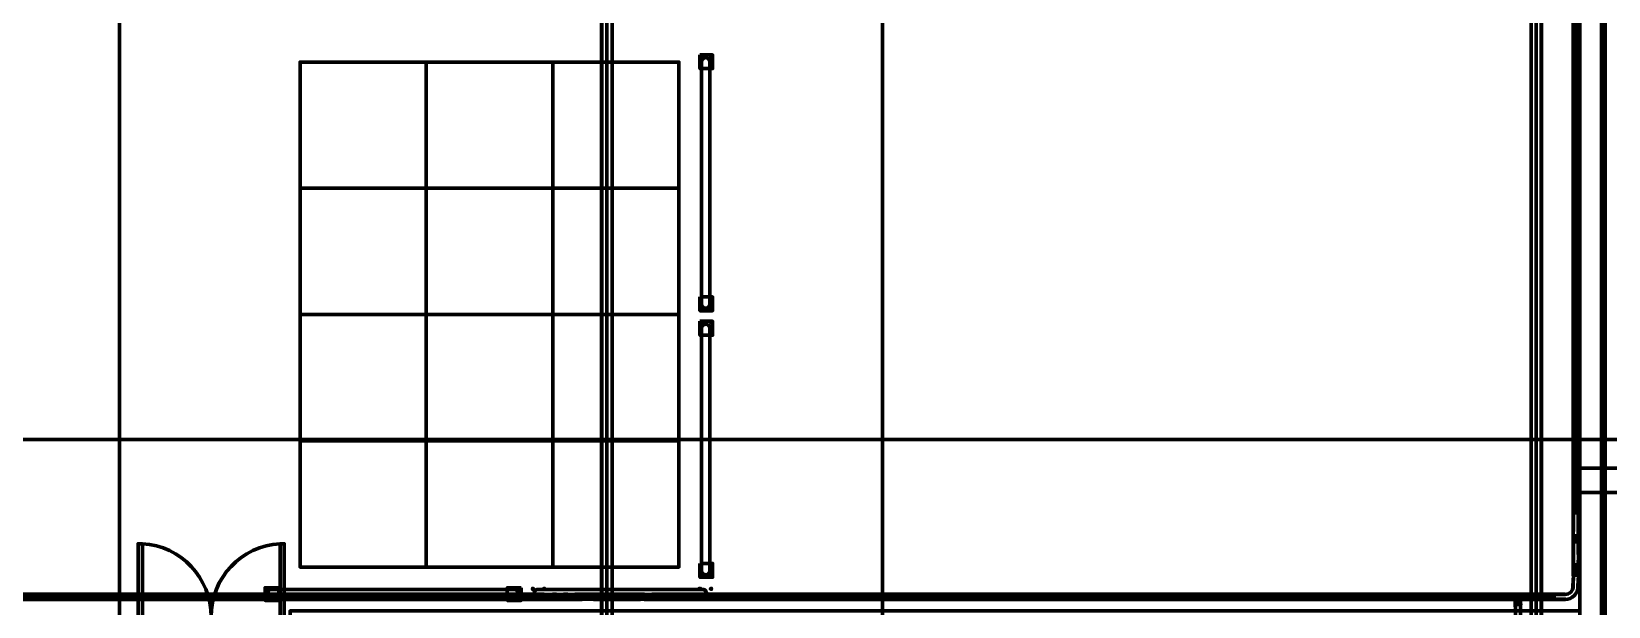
# Model space of a CAD drawing. Extents: x 0 to 1153, y 0 to 816.
# Drawn here: x 767.8 to 864.7, y 425.2 to 460.5 of the extents above; entities that cross this region are included whole.
import ezdxf

# ---------------------------------------------------------------- set-up
doc = ezdxf.new("R2010")
doc.units = 0
doc.header["$MEASUREMENT"] = 0
for name, color, linetype in [('Arch', 7, 'Continuous'), ('Electrical', 7, 'Continuous'), ('Hatch', 7, 'Continuous'), ('PIPE', 7, 'Continuous')]:
    doc.layers.add(name, color=color, linetype=linetype)

msp = doc.modelspace()

# ---------------------------------------------------------------- linework, layer by layer
at = {"layer": 'Arch', "color": 11, "linetype": 'Continuous', "lineweight": 211}
for p, q in [((773.187, 361.77), (773.187, 717.391)), ((820.071, 361.77), (820.071, 717.391)), ((917.988, 435.451), (110.871, 435.451))]:
    msp.add_line(p, q, dxfattribs=at)
for points in [[(783.664, 424.91), (862.923, 424.91), (862.923, 588.148), (862.923, 389.625), (862.923, 423.418), (862.923, 424.91), (783.664, 424.91), (783.664, 423.418)], [(792.035, 450.882), (784.278, 450.882), (784.278, 458.639), (792.035, 458.639), (792.035, 450.882), (799.804, 450.882), (799.804, 458.639), (807.561, 458.639), (807.561, 450.882), (799.804, 450.882), (799.804, 458.639), (792.035, 458.639), (792.035, 450.882), (792.035, 443.124), (784.278, 443.124), (792.035, 443.124), (792.035, 435.367), (784.278, 435.367), (792.035, 435.367), (792.035, 427.598), (784.278, 427.598), (784.278, 435.367), (784.278, 443.124), (784.278, 450.882), (792.035, 450.882), (799.804, 450.882), (799.804, 443.124), (792.035, 443.124)], [(808.852, 459.084), (809.625, 459.084), (809.625, 458.237), (808.852, 458.237)], [(808.948, 458.647), (808.952, 458.703), (808.968, 458.755), (808.994, 458.803), (809.03, 458.845), (809.075, 458.878), (809.126, 458.901), (809.18, 458.913), (809.234, 458.913), (809.288, 458.901), (809.339, 458.878), (809.384, 458.845), (809.42, 458.803), (809.446, 458.755), (809.462, 458.703), (809.466, 458.65), (809.462, 443.717), (809.446, 443.664), (809.42, 443.616), (809.384, 443.575), (809.339, 443.541), (809.288, 443.518), (809.234, 443.507), (809.18, 443.507), (809.126, 443.518), (809.075, 443.541), (809.03, 443.575), (808.994, 443.616), (808.968, 443.664), (808.952, 443.717), (808.948, 443.749)], [(799.804, 435.367), (792.035, 435.367), (792.035, 443.124), (799.804, 443.124), (807.561, 443.124), (807.561, 450.882), (799.804, 450.882), (799.804, 443.124), (799.804, 435.367), (799.804, 427.598), (792.035, 427.598), (792.035, 435.367), (799.804, 435.367), (807.561, 435.367), (807.561, 443.124), (799.804, 443.124), (799.804, 435.367), (807.561, 435.367), (807.561, 427.598), (799.804, 427.598)], [(808.852, 444.204), (809.625, 444.204), (809.625, 443.357), (808.852, 443.357)], [(809.466, 443.773), (809.462, 443.717)], [(808.852, 442.711), (809.625, 442.711), (809.625, 441.854), (808.852, 441.854)], [(808.948, 442.264), (808.952, 442.32), (808.968, 442.372), (808.994, 442.42), (809.03, 442.462), (809.075, 442.495), (809.126, 442.518), (809.18, 442.53), (809.234, 442.53), (809.288, 442.518), (809.339, 442.495), (809.384, 442.462), (809.42, 442.42), (809.446, 442.372), (809.462, 442.32), (809.462, 427.334), (809.446, 427.281), (809.42, 427.233), (809.384, 427.192), (809.339, 427.158), (809.288, 427.135), (809.234, 427.124), (809.18, 427.124), (809.126, 427.135), (809.075, 427.158), (809.03, 427.192), (808.994, 427.233), (808.968, 427.281), (808.948, 427.376)], [(862.923, 390.377), (864.404, 390.377), (864.404, 432.181), (864.404, 390.377), (862.923, 390.377), (862.923, 432.181)], [(808.852, 427.821), (809.625, 427.821), (809.625, 426.974), (808.852, 426.974)], [(809.466, 427.39), (809.462, 427.334)], [(782.976, 426.328), (782.976, 425.556), (782.13, 425.556), (782.13, 426.328)], [(797.867, 426.328), (797.867, 425.556), (797.01, 425.556), (797.01, 426.328)], [(808.998, 426.233), (809.053, 426.229), (809.106, 426.213), (809.154, 426.187), (809.196, 426.151), (809.229, 426.106), (809.252, 426.055), (809.264, 426.001), (809.264, 425.947), (809.252, 425.893), (809.229, 425.842), (809.196, 425.797), (809.154, 425.761), (809.106, 425.735), (809.053, 425.719), (798.876, 425.717), (798.822, 425.73), (798.773, 425.754), (798.729, 425.787), (798.694, 425.83), (798.668, 425.88), (798.653, 425.933), (798.65, 425.988), (798.659, 426.042), (798.679, 426.094), (798.711, 426.14), (798.75, 426.179), (798.797, 426.207), (798.848, 426.226), (798.915, 426.223)]]:
    msp.add_lwpolyline(points, close=True, dxfattribs=at)
for points in [[(864.404, 588.148), (864.404, 389.625), (864.404, 588.148), (864.404, 433.673), (862.923, 433.673), (862.923, 432.181), (903.213, 432.181), (864.404, 432.181), (864.404, 433.673), (864.404, 432.181), (862.923, 432.181), (862.923, 433.673), (904.695, 433.673), (864.404, 433.673), (890.281, 433.673), (890.281, 432.181)], [(870.881, 432.181), (870.881, 433.673), (870.881, 432.181), (890.281, 432.181), (870.881, 432.181), (890.281, 432.181), (890.281, 433.673), (870.881, 433.673), (890.281, 433.673), (864.404, 433.673), (864.404, 588.148)], [(774.584, 429.038), (774.584, 424.55), (773.97, 424.55), (773.97, 424.487)], [(782.314, 426.106), (782.357, 426.161), (782.412, 426.201), (782.463, 426.222), (782.517, 426.232), (782.531, 426.233)]]:
    msp.add_lwpolyline(points, dxfattribs=at)
for points in [[(783.05, 429.038), (783.304, 429.038), (783.304, 424.55), (783.05, 424.55), (783.05, 429.038, 0.397442), (778.806, 424.556, 0.397446), (774.584, 429.038), (774.319, 429.038), (774.319, 424.55), (774.319, 424.275), (774.382, 424.275), (774.382, 424.053), (774.319, 424.053), (774.319, 423.788), (773.97, 423.788), (774.002, 423.841)], [(782.545, 425.715), (782.489, 425.719), (782.437, 425.735), (782.378, 425.769), (782.314, 425.842), (782.378, 425.769), (782.437, 425.735), (782.489, 425.719), (782.545, 425.715), (797.437, 425.715), (797.491, 425.725), (797.542, 425.747), (797.597, 425.787), (797.64, 425.842), (797.663, 425.893), (797.675, 425.947), (797.675, 426.001), (797.663, 426.055), (797.64, 426.106), (797.597, 426.161), (797.542, 426.201), (797.491, 426.222), (797.433, 426.223), (782.517, 426.232), (782.463, 426.222), (782.412, 426.201), (782.357, 426.161), (782.314, 426.105, 0.273375), (782.314, 425.842)]]:
    msp.add_lwpolyline(points, format="xyb", dxfattribs=at)
for centre, radius in [((808.921, 459.015), 0.037), ((809.546, 459.015), 0.037), ((808.921, 458.327), 0.0371), ((809.546, 458.327), 0.0371), ((808.921, 444.124), 0.0371), ((809.546, 444.124), 0.0371), ((808.921, 443.436), 0.037), ((809.546, 443.436), 0.037), ((808.921, 442.632), 0.037), ((808.921, 441.944), 0.037), ((809.546, 442.632), 0.037), ((809.546, 441.944), 0.037), ((808.921, 427.741), 0.037), ((809.546, 427.741), 0.037), ((808.921, 427.064), 0.037), ((809.546, 427.064), 0.037), ((782.209, 426.26), 0.0371), ((782.209, 425.635), 0.037), ((782.897, 426.26), 0.0371), ((782.897, 425.635), 0.037), ((797.089, 426.26), 0.0371), ((797.089, 425.635), 0.0371), ((797.777, 426.26), 0.0371), ((797.777, 425.635), 0.037), ((798.592, 426.26), 0.0371), ((798.592, 425.635), 0.0371), ((799.269, 426.26), 0.0371), ((799.269, 425.635), 0.037), ((808.847, 426.26), 0.0371), ((808.847, 425.635), 0.037), ((809.535, 426.26), 0.0371), ((809.535, 425.635), 0.037)]:
    msp.add_circle(centre, radius, dxfattribs=at)
msp.add_arc((797.417, 425.974), 0.259, 271.30117, 91.82129, dxfattribs=at)
at = {"layer": 'Electrical', "color": 5, "linetype": 'Continuous', "lineweight": 211}
msp.add_line((803.137, 393.509), (803.137, 531.463), dxfattribs=at)
for points in [[(802.83, 531.463), (802.83, 393.509), (802.809, 531.463), (803.455, 531.463), (802.83, 531.463), (803.455, 531.463), (802.809, 531.463), (802.809, 393.509), (803.455, 393.509), (802.83, 393.509), (803.455, 393.509), (802.809, 393.509)], [(803.455, 393.509), (803.455, 531.463), (803.455, 393.509), (803.455, 531.463)]]:
    msp.add_lwpolyline(points, close=True, dxfattribs=at)
at = {"layer": 'Hatch', "color": 5, "linetype": 'Continuous', "lineweight": 211}
for p, q in [((860.256, 396.007), (860.256, 630.036)), ((862.679, 430.932), (862.679, 623.993)), ((862.679, 429.07), (862.679, 429.44)), ((862.827, 428.995), (862.849, 428.995)), ((862.679, 427.101), (862.679, 427.747)), ((689.261, 425.768), (799.243, 425.768)), ((800.576, 425.768), (801.317, 425.768)), ((801.423, 425.916), (801.423, 425.937)), ((802.883, 425.768), (803.741, 425.768)), ((805.191, 425.63), (805.191, 425.609)), ((805.307, 425.768), (806.048, 425.768)), ((805.931, 425.916), (805.931, 425.937)), ((861.356, 425.768), (807.381, 425.768))]:
    msp.add_line(p, q, dxfattribs=at)
msp.add_lwpolyline([(855.768, 394.197), (857.144, 394.208), (854.392, 394.208), (853.99, 394.208), (852.731, 394.197), (853.99, 394.197), (857.726, 394.197), (857.726, 394.843), (858.774, 394.843), (858.774, 394.197), (858.774, 394.822), (858.774, 394.197), (858.774, 394.843), (859.446, 394.834, 0.414209), (859.949, 395.33), (859.938, 396.007), (860.584, 396.007), (860.584, 630.036)], format="xyb", dxfattribs=at)
for points in [[(859.938, 396.007), (859.938, 630.036), (859.938, 396.007), (859.938, 630.036), (859.938, 396.007), (860.563, 396.007), (859.938, 396.007), (860.584, 396.007)], [(862.849, 429.366), (862.827, 430.932), (862.849, 430.35), (862.827, 430.932), (862.849, 429.525), (862.52, 429.525), (862.52, 430.932), (862.849, 430.932), (862.542, 430.932), (862.52, 429.366), (862.52, 429.366), (862.542, 429.514), (862.849, 429.525), (862.827, 429.366), (862.827, 429.366), (862.849, 429.525), (862.849, 429.366), (862.827, 429.366), (862.827, 429.514), (862.542, 429.514), (862.542, 429.366), (862.542, 429.366), (862.52, 429.525), (862.52, 429.366), (862.52, 429.863), (862.542, 430.35), (862.542, 430.022), (862.52, 429.525), (862.849, 429.525), (862.849, 429.154), (862.52, 429.154), (862.52, 428.995), (862.52, 428.995), (862.542, 429.144), (862.52, 428.995), (862.542, 429.366), (862.542, 428.995), (862.542, 428.487), (862.52, 428.329), (862.52, 428.646), (862.52, 429.154), (862.542, 429.514), (862.542, 429.144), (862.827, 429.144), (862.827, 428.995), (862.827, 428.995), (862.849, 427.747), (862.52, 427.747), (862.52, 427.101), (862.542, 427.747), (862.542, 427.101), (862.52, 427.747), (862.827, 427.747), (862.827, 427.101), (862.849, 427.747), (862.849, 427.101), (862.52, 427.101), (862.849, 427.101), (862.52, 427.101), (862.849, 427.101), (862.849, 427.747), (862.52, 427.747), (862.827, 427.747), (862.849, 428.329), (862.849, 428.487), (862.849, 428.995), (862.827, 429.144), (862.827, 428.636), (862.849, 428.329), (862.849, 427.747), (862.827, 429.144), (862.849, 429.525), (862.849, 430.033), (862.827, 430.35), (862.827, 429.863), (862.827, 429.366), (862.849, 428.995)], [(862.827, 429.144), (862.542, 429.144), (862.542, 427.747), (862.52, 428.329), (862.52, 427.747), (862.542, 428.995), (862.542, 428.995), (862.52, 429.154), (862.827, 429.144), (862.849, 428.995)], [(689.261, 425.937), (689.261, 425.63), (799.243, 425.63), (689.261, 425.609), (799.243, 425.609), (689.261, 425.609), (689.261, 425.937), (799.243, 425.937), (689.261, 425.916), (799.243, 425.937), (799.243, 425.609), (799.243, 425.916), (689.261, 425.937), (689.261, 425.609)], [(799.243, 425.63), (799.825, 425.609), (799.243, 425.63), (800.693, 425.609), (800.693, 425.609), (800.46, 425.609), (800.47, 425.916), (800.46, 425.609), (799.243, 425.609), (799.243, 425.937)], [(800.693, 425.937), (799.243, 425.916), (799.825, 425.937), (799.243, 425.916), (800.46, 425.937)], [(801.423, 425.609), (802.883, 425.63), (801.211, 425.63), (801.423, 425.63), (801.423, 425.609), (801.211, 425.63), (801.211, 425.916), (801.423, 425.937), (801.201, 425.937), (801.211, 425.63), (801.211, 425.916), (801.423, 425.916), (802.883, 425.937), (802.883, 425.609), (802.883, 425.916), (802.301, 425.937), (801.836, 425.937), (801.423, 425.937), (801.201, 425.937), (801.211, 425.63), (801.423, 425.609), (800.46, 425.609), (800.47, 425.916), (800.693, 425.916), (800.693, 425.937), (800.47, 425.916), (800.693, 425.937), (801.423, 425.916), (800.693, 425.916), (800.28, 425.916), (799.825, 425.937), (800.047, 425.937), (800.47, 425.916), (800.47, 425.63), (800.693, 425.63), (800.693, 425.63), (800.46, 425.609), (800.693, 425.609), (800.28, 425.609), (799.825, 425.63), (800.058, 425.63), (800.47, 425.63), (801.201, 425.609), (801.613, 425.609), (802.301, 425.63), (801.836, 425.63), (801.423, 425.63), (800.693, 425.609)], [(805.931, 425.63), (806.143, 425.63), (806.143, 425.916), (805.931, 425.937), (806.154, 425.937), (806.154, 425.609), (805.931, 425.609), (806.143, 425.63), (806.143, 425.916), (805.931, 425.916), (805.931, 425.937), (806.143, 425.916), (807.381, 425.937), (805.931, 425.916), (806.344, 425.916), (806.799, 425.937), (806.566, 425.937), (806.154, 425.937), (806.143, 425.63), (805.931, 425.63), (807.381, 425.609), (806.154, 425.609), (805.423, 425.609), (805.423, 425.937), (805.191, 425.937), (805.413, 425.916), (805.191, 425.937), (805.931, 425.916), (805.191, 425.916), (804.778, 425.916), (804.323, 425.937), (805.011, 425.937), (805.423, 425.937), (806.143, 425.916), (805.413, 425.916), (805.413, 425.63), (805.191, 425.63), (805.191, 425.63), (803.741, 425.609), (803.741, 425.937), (802.883, 425.937), (803.741, 425.916), (802.883, 425.916), (803.741, 425.937), (803.741, 425.63), (802.883, 425.63), (803.741, 425.609), (802.883, 425.609), (802.883, 425.937), (802.301, 425.916), (801.624, 425.916), (801.201, 425.937), (800.47, 425.916), (801.201, 425.937), (802.883, 425.937), (802.883, 425.609), (803.741, 425.609), (803.741, 425.937), (803.741, 425.63), (804.323, 425.609), (804.778, 425.609), (805.191, 425.609), (805.413, 425.63), (805, 425.63), (804.323, 425.609), (803.741, 425.609), (805.413, 425.63), (806.143, 425.63), (806.556, 425.63), (806.799, 425.609), (806.344, 425.609), (805.931, 425.63), (805.191, 425.609)], [(805.413, 425.63), (805.413, 425.916), (803.741, 425.916), (804.323, 425.937), (803.741, 425.937), (805.191, 425.916), (805.423, 425.937), (805.413, 425.63), (805.191, 425.609)], [(861.356, 425.63), (862.034, 425.63), (861.356, 425.609), (862.034, 425.609), (861.356, 425.609), (861.356, 425.916), (807.381, 425.916), (861.356, 425.937), (807.381, 425.937), (861.356, 425.937), (861.356, 425.609), (807.381, 425.609), (861.356, 425.63), (807.381, 425.609), (807.381, 425.937), (807.381, 425.63), (861.356, 425.609), (861.356, 425.937)], [(862.034, 425.937), (861.356, 425.937), (862.034, 425.916), (861.356, 425.916)]]:
    msp.add_lwpolyline(points, close=True, dxfattribs=at)
for points in [[(860.563, 396.007), (860.563, 630.036), (860.563, 396.007)], [(860.584, 630.036), (860.584, 396.007)], [(862.52, 623.993), (862.52, 430.932), (862.52, 623.993), (862.542, 430.932), (862.52, 623.993)], [(862.849, 623.993), (862.827, 430.932), (862.849, 623.993), (862.849, 430.932), (862.542, 430.932), (862.52, 430.35), (862.52, 430.932), (862.849, 430.932), (862.849, 623.993)], [(802.301, 425.63), (802.883, 425.609), (802.301, 425.609)], [(806.799, 425.916), (807.381, 425.937), (806.799, 425.937)], [(806.799, 425.63), (807.381, 425.609), (806.799, 425.609)], [(807.381, 425.609), (807.381, 425.937), (807.381, 425.609)], [(858.986, 425.302), (858.986, 424.074), (858.986, 425.609), (858.986, 425.302), (858.986, 425.609), (859.293, 425.63), (859.293, 425.302), (859.293, 425.63), (858.964, 425.63), (858.986, 425.302), (859.293, 425.302), (859.293, 424.074)], [(859.293, 424.656), (859.293, 425.302), (858.964, 425.63), (859.293, 425.63), (859.293, 424.656)], [(859.293, 424.074), (859.293, 425.63), (858.964, 425.63), (858.986, 424.656), (858.986, 425.302), (859.293, 425.63), (859.293, 425.302)], [(858.964, 425.63), (858.964, 425.63), (858.964, 425.63)], [(859.271, 425.609), (859.271, 425.609), (859.271, 425.609)]]:
    msp.add_lwpolyline(points, dxfattribs=at)
for points in [[(862.827, 426.413), (862.849, 427.101), (862.817, 426.418, -0.414216), (862.028, 425.609, 0.414235), (862.827, 426.413), (862.849, 427.101), (862.817, 426.418, -0.414216), (862.028, 425.609, 0.414235)], [(862.52, 426.413), (862.542, 427.101), (862.509, 426.418, -0.414245), (862.028, 425.916, 0.414257), (862.52, 426.413), (862.542, 427.101), (862.509, 426.418, -0.414245), (862.028, 425.916, 0.414257)]]:
    msp.add_lwpolyline(points, format="xyb", close=True, dxfattribs=at)
for p in [(858.964, 425.63), (859.271, 425.609), (858.986, 425.302), (859.293, 425.302)]:
    msp.add_point(p, dxfattribs=at)
at = {"layer": 'PIPE', "color": 3, "linetype": 'Continuous', "lineweight": 211}
for points in [[(864.489, 627.052), (864.489, 393.531), (864.235, 393.531), (864.235, 393.446), (864.267, 393.531), (864.235, 627.052)], [(864.373, 627.052), (864.373, 393.531), (864.373, 627.052)], [(864.267, 450.649), (864.267, 450.808), (864.267, 450.649), (864.267, 450.808), (864.267, 450.649), (864.489, 450.649), (864.489, 450.808), (864.457, 450.649), (864.489, 450.808), (864.489, 450.649), (864.457, 450.808), (864.267, 450.808), (864.267, 450.649), (864.267, 450.808), (864.298, 450.723), (864.457, 450.723), (864.379, 450.682), (864.298, 450.723), (864.392, 450.769), (864.457, 450.723), (864.298, 450.723), (864.267, 450.808), (864.321, 450.818), (864.376, 450.828), (864.427, 450.809), (864.457, 450.723), (864.444, 450.663), (864.399, 450.633), (864.343, 450.631), (864.267, 450.649), (864.343, 450.631), (864.399, 450.633), (864.457, 450.723), (864.379, 450.682), (864.298, 450.723), (864.392, 450.769), (864.298, 450.723), (864.267, 450.649), (864.298, 450.723), (864.267, 450.808), (864.351, 450.827), (864.406, 450.821), (864.448, 450.788), (864.457, 450.723), (864.413, 450.639), (864.359, 450.628), (864.267, 450.649), (864.298, 450.723), (864.267, 450.649), (864.489, 450.649), (864.457, 450.774), (864.406, 450.821), (864.351, 450.827), (864.267, 450.808), (864.267, 450.649), (864.489, 450.649), (864.447, 450.808), (864.447, 450.649), (864.395, 450.69), (864.298, 450.723), (864.457, 450.723), (864.395, 450.767), (864.298, 450.723), (864.457, 450.723), (864.298, 450.723), (864.457, 450.723)], [(864.489, 450.808), (864.267, 450.808), (864.489, 450.808)], [(864.267, 426.328), (864.267, 426.487), (864.267, 426.328), (864.267, 426.487), (864.267, 426.328), (864.447, 426.328), (864.447, 426.487), (864.447, 426.328), (864.447, 426.487), (864.447, 426.328), (864.447, 426.487), (864.267, 426.487), (864.267, 426.328), (864.267, 426.487), (864.342, 426.378), (864.415, 426.418), (864.379, 426.372), (864.325, 426.396), (864.334, 426.452), (864.389, 426.461), (864.457, 426.413), (864.267, 426.418), (864.267, 426.487), (864.321, 426.508), (864.376, 426.519), (864.447, 426.487), (864.466, 426.402), (864.447, 426.328), (864.343, 426.321), (864.267, 426.328), (864.275, 426.379), (864.343, 426.321), (864.447, 426.328), (864.415, 426.418), (864.379, 426.372), (864.325, 426.396), (864.334, 426.452), (864.389, 426.461), (864.322, 426.433), (864.272, 426.387), (864.267, 426.487), (864.351, 426.518), (864.447, 426.487), (864.467, 426.427), (864.447, 426.328), (864.343, 426.321), (864.267, 426.328), (864.27, 426.394), (864.267, 426.328), (864.447, 426.328), (864.447, 426.487), (864.351, 426.518), (864.267, 426.487), (864.267, 426.328), (864.447, 426.328), (864.447, 426.487), (864.447, 426.328)], [(864.489, 426.487), (864.267, 426.487), (864.489, 426.487)], [(864.457, 426.402), (864.298, 426.402), (864.457, 426.402), (864.298, 426.402), (864.352, 426.464), (864.457, 426.402), (864.349, 426.374), (864.349, 426.374), (864.298, 426.402)]]:
    msp.add_lwpolyline(points, dxfattribs=at)

doc.saveas('drawing.dxf')
